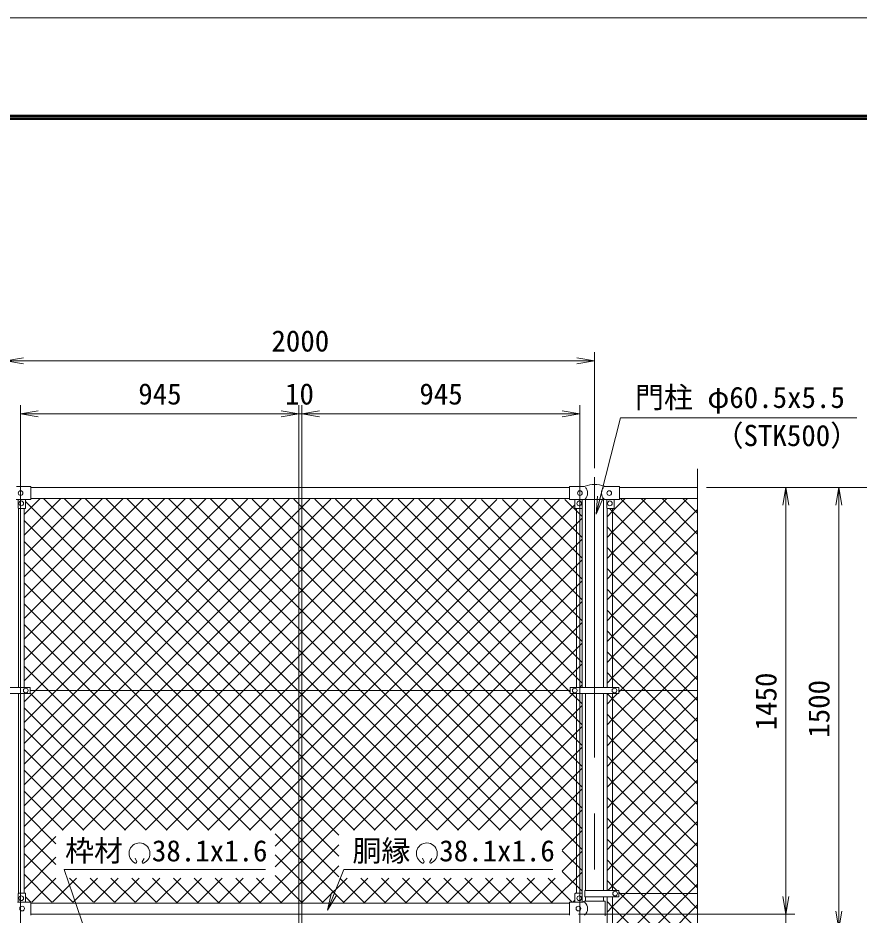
# Model space of a CAD drawing. Units: millimetres, scale not verified. Extents: x -6300 to 6300, y -4455 to 4455.
# Drawn here: x 1150 to 4008, y 1407 to 4455 of the extents above; entities that cross this region are included whole.
import ezdxf
from ezdxf.enums import TextEntityAlignment as Align

# ---------------------------------------------------------------- set-up
doc = ezdxf.new("R2010")
doc.units = ezdxf.units.MM
doc.header["$LTSCALE"] = 30
doc.linetypes.add('USER1', pattern=[50.8, 31.75, -6.35, 6.35, -6.35])
for name, color, linetype, lineweight in [('0-1_D-BMK', 2, 'USER1', 13), ('0-2_D-STR1', 1, 'Continuous', 18), ('0-3_D-STR3', 3, 'Continuous', 13), ('0-7_D-STR-DIM', 7, 'Continuous', 9), ('0-8_0', 7, 'Continuous', 9), ('0-9_D-STR-TXT', 7, 'Continuous', 9), ('0-A_D-STR2', 7, 'Continuous', 9), ('0-B_D-TTL', 7, 'Continuous', 9)]:
    doc.layers.add(name, color=color, linetype=linetype, lineweight=lineweight)
doc.styles.add('ＭＳ ゴシック', font='')
doc.styles.get('ＭＳ ゴシック').set_extended_font_data('MS Gothic')

# ---------------------------------------------------------------- blocks, each defined once
blk = doc.blocks.new('_Open')
at = {"layer": '0-8_0'}
blk.add_line((-30, 5), (0, 0), dxfattribs=at)
blk.add_lwpolyline([(-30, -5), (0, 0), (-30, 0)], dxfattribs=at)

msp = doc.modelspace()

# ---------------------------------------------------------------- linework, layer by layer
at = {"layer": '0-1_D-BMK'}
msp.add_line((3108.84, 2894.97), (3108.84, -1050.85), dxfattribs=at)
at = {"layer": '0-2_D-STR1'}
for p, q in [((1193.84, 2859.73), (3023.84, 2859.73)), ((3193.84, 2859.73), (3458.84, 2859.73)), ((1193.84, 2821.63), (3023.84, 2821.63)), ((3078.59, 2818.23), (3078.59, 2180.03)), ((3139.09, 2818.23), (3139.09, 2180.03)), ((3193.84, 2821.73), (3458.84, 2821.73)), ((3078.59, 2159.43), (3078.59, 1490.03)), ((3139.09, 2159.43), (3139.09, 1490.03)), ((3078.59, 1469.43), (3078.59, 1453.83)), ((3139.09, 1469.43), (3139.09, 1453.83)), ((3023.84, 1447.73), (1193.84, 1447.73)), ((3023.84, 1409.73), (1193.84, 1409.73))]:
    msp.add_line(p, q, dxfattribs=at)
at = {"layer": '0-3_D-STR3'}
for p, q in [((1144.62, 2862.73), (1193.84, 2862.73)), ((1193.84, 2818.73), (1193.84, 2862.73)), ((3023.84, 2818.73), (3023.84, 2862.73)), ((3073.06, 2862.73), (3023.84, 2862.73)), ((3193.84, 2862.73), (3144.62, 2862.73)), ((3193.84, 2818.73), (3193.84, 2862.73)), ((1143.64, 2818.73), (1193.84, 2818.73)), ((1150.84, 2818.73), (1150.84, 2789.73)), ((1175.84, 2818.73), (1175.84, 2789.73)), ((3074.04, 2818.73), (3023.84, 2818.73)), ((3041.84, 2818.73), (3041.84, 2789.73)), ((3066.84, 2818.73), (3066.84, 2789.73)), ((3075.04, 2818.23), (3074.04, 2818.73)), ((3142.64, 2818.23), (3075.04, 2818.23)), ((3142.64, 2818.23), (3143.64, 2818.73)), ((3193.84, 2818.73), (3143.64, 2818.73)), ((3150.84, 2818.73), (3150.84, 2789.73)), ((3175.84, 2818.73), (3175.84, 2789.73)), ((1151.34, 2180.03), (1151.34, 2788.86)), ((1151.84, 2788.73), (1174.84, 2788.73)), ((1170.34, 2180.03), (1170.34, 2788.73)), ((3065.84, 2788.73), (3042.84, 2788.73)), ((3047.34, 2180.03), (3047.34, 2788.73)), ((3066.34, 2180.03), (3066.34, 2788.86)), ((3151.34, 2788.86), (3151.34, 2180.03)), ((3151.84, 2788.73), (3174.84, 2788.73)), ((3170.34, 2788.73), (3170.34, 2180.03)), ((1026.34, 2180.03), (1191.34, 2180.03)), ((3026.34, 2169.73), (1190.84, 2169.73)), ((1191.34, 2180.03), (1191.34, 2159.43)), ((3026.34, 2180.03), (3191.34, 2180.03)), ((3026.34, 2180.03), (3026.34, 2159.43)), ((3191.34, 2180.03), (3191.34, 2159.43)), ((3458.84, 2169.73), (3191.34, 2169.73)), ((1026.34, 2159.43), (1191.34, 2159.43)), ((1151.34, 1480.15), (1151.34, 2159.43)), ((1170.34, 1480.83), (1170.34, 2159.43)), ((3026.34, 2159.43), (3191.34, 2159.43)), ((3047.34, 1480.83), (3047.34, 2159.43)), ((3066.34, 1480.15), (3066.34, 2159.43)), ((3151.34, 2159.43), (3151.34, 1490.03)), ((3170.34, 2159.43), (3170.34, 1490.03)), ((1150.84, 1478.83), (1150.84, 1450.83)), ((1152.84, 1480.83), (1173.84, 1480.83)), ((1175.84, 1478.83), (1175.84, 1450.83)), ((3041.84, 1478.83), (3041.84, 1450.83)), ((3064.84, 1480.83), (3043.84, 1480.83)), ((3066.84, 1478.83), (3066.84, 1450.83)), ((3076.04, 1490.23), (3076.04, 1469.23)), ((3076.04, 1490.23), (3190.84, 1490.23)), ((3076.04, 1469.23), (3190.84, 1469.23)), ((3151.34, 1469.43), (3151.34, 800.23)), ((3170.34, 1469.43), (3170.34, 800.23)), ((3190.84, 1490.23), (3190.84, 1469.23)), ((3458.84, 1479.73), (3191.34, 1479.73)), ((1148.64, 1450.83), (1193.84, 1450.83)), ((1193.84, 1406.83), (1193.84, 1450.83)), ((3069.04, 1450.83), (3023.84, 1450.83)), ((3023.84, 1406.83), (3023.84, 1450.83)), ((3069.04, 1450.83), (3075.04, 1453.83)), ((3144.94, 1453.83), (3075.04, 1453.83)), ((3144.94, 1453.83), (3144.94, 1403.83))]:
    msp.add_line(p, q, dxfattribs=at)
for centre in [(1158.84, 2840.73), (3058.84, 2840.73), (3158.84, 2840.73), (1160.84, 2805.73), (3056.84, 2805.73), (3160.84, 2805.73), (1176.34, 2169.73), (3041.34, 2169.73), (3176.34, 2169.73), (1160.84, 1463.83), (3056.84, 1463.83), (3178.84, 1479.73), (1163.84, 1428.83), (3053.84, 1428.83)]:
    msp.add_circle(centre, 8, dxfattribs=at)
for centre, radius, start, end in [((3108.84, 2787.27), 82.82, 67.15338, 112.84662), ((3073.06, 2870.73), 8, 270, 296.9114), ((3056.46, 2840.73), 28.8, 314.1684, 41.01552), ((3161.23, 2840.73), 28.8, 138.98448, 225.8316), ((3144.62, 2870.73), 8, 243.0886, 270), ((1151.84, 2789.73), 1, 180, 270), ((1174.84, 2789.73), 1, 270, 0), ((3042.84, 2789.73), 1, 180, 270), ((3065.84, 2789.73), 1, 270, 0), ((3151.84, 2789.73), 1, 180, 270), ((3174.84, 2789.73), 1, 270, 0), ((1152.84, 1478.83), 2, 90, 180), ((1173.84, 1478.83), 2, 0, 90), ((3043.84, 1478.83), 2, 90, 180), ((3064.84, 1478.83), 2, 0, 90), ((3056.46, 1428.83), 28.8, 310.19176, 49.80824)]:
    msp.add_arc(centre, radius, start, end, dxfattribs=at)
at = {"layer": '0-7_D-STR-DIM'}
for p, q in [((3108.84, 2924.97), (3108.84, 3319.73)), ((1168.84, 3289.73), (3048.84, 3289.73)), ((1158.84, 1326.73), (1158.84, 3139.73)), ((2103.84, 1326.73), (2103.84, 3139.73)), ((2103.84, 1326.73), (2103.84, 3139.73)), ((2113.84, 1326.73), (2113.84, 3139.73)), ((2113.84, 1326.73), (2113.84, 3139.73)), ((3058.84, 1326.73), (3058.84, 3139.73)), ((2043.84, 3109.73), (1218.84, 3109.73)), ((2043.84, 3109.73), (1983.84, 3109.73)), ((2103.84, 3109.73), (2113.84, 3109.73)), ((2173.84, 3109.73), (2998.84, 3109.73)), ((2173.84, 3109.73), (2233.84, 3109.73)), ((3458.84, 1160.38), (3458.84, 2922.73)), ((3488.84, 2859.73), (4148.84, 2859.73)), ((3488.84, 2859.73), (4328.84, 2859.73)), ((3488.84, 2859.73), (3968.84, 2859.73)), ((3488.84, 2859.73), (3788.84, 2859.73)), ((3758.84, 2799.73), (3758.84, 1469.73)), ((3938.84, 2799.73), (3938.84, 1419.73)), ((3758.84, 1469.73), (3758.84, 1529.73)), ((3053.84, 1409.73), (3788.84, 1409.73)), ((3053.84, 1409.73), (3788.84, 1409.73)), ((3758.84, 1409.73), (3758.84, 1359.73))]:
    msp.add_line(p, q, dxfattribs=at)
at = {"layer": '0-9_D-STR-TXT'}
for p, q in [((1553.27, 1587.76), (1547.53, 1600.07)), ((1572.15, 1587.74), (1578.94, 1599.5)), ((2529.5, 1587.73), (2523.76, 1600.03)), ((2548.71, 1587.68), (2555.5, 1599.44))]:
    msp.add_line(p, q, dxfattribs=at)
for points in [[(4000.45, 3096.82), (3196.58, 3096.82), (3114.46, 2771.14)], [(1990.59, 1561.82), (1306.28, 1561.82), (1380.88, 1346.99)], [(2966.83, 1561.82), (2257.52, 1561.82), (2202.37, 1425.66)]]:
    msp.add_lwpolyline(points, dxfattribs=at)
for centre, radius, start, end in [((1562.71, 1616.08), 35.62, 292.92895, 245.65759), ((2538.95, 1616.08), 35.62, 292.92895, 245.65759), ((1549.59, 1587.07), 3.75, 245.55066, 10.6575), ((1575.84, 1587.05), 3.75, 169.34241, 276.63708), ((2525.82, 1587.03), 3.75, 245.55066, 10.6575), ((2552.39, 1586.99), 3.75, 169.34241, 276.63708)]:
    msp.add_arc(centre, radius, start, end, dxfattribs=at)
at = {"layer": '0-A_D-STR2'}
for p, q in [((1170.34, 2768.03), (1223.89, 2821.58)), ((1170.34, 2697.32), (1294.49, 2821.47)), ((1170.34, 2626.61), (1365.09, 2821.35)), ((1170.34, 2555.9), (1435.68, 2821.24)), ((1170.34, 2485.19), (1506.28, 2821.13)), ((1170.34, 2414.48), (1576.88, 2821.02)), ((1170.34, 2343.77), (1647.48, 2820.91)), ((1170.34, 2273.06), (1718.08, 2820.8)), ((1170.34, 2202.35), (1788.68, 2820.68)), ((1170.34, 2131.64), (1859.28, 2820.57)), ((1170.34, 2060.93), (1929.88, 2820.46)), ((1170.34, 1990.22), (2000.47, 2820.35)), ((1170.34, 1919.51), (2071.07, 2820.24)), ((1170.34, 1848.79), (2141.67, 2820.12)), ((1170.34, 1778.08), (2212.27, 2820.01)), ((1170.34, 1707.37), (2282.87, 2819.9)), ((1170.34, 1636.66), (2353.47, 2819.79)), ((2292.88, 1695.47), (1175.84, 2812.51)), ((2363.59, 1695.47), (1237.51, 2821.56)), ((1299.86, 1695.47), (2424.07, 2819.68)), ((2434.3, 1695.47), (1308.33, 2821.44)), ((1370.58, 1695.47), (2494.67, 2819.56)), ((2505.01, 1695.47), (1379.15, 2821.33)), ((1441.29, 1695.47), (2565.26, 2819.45)), ((2575.72, 1695.47), (1449.98, 2821.22)), ((1512, 1695.47), (2635.86, 2819.34)), ((2646.43, 1695.47), (1520.8, 2821.11)), ((1582.71, 1695.47), (2706.46, 2819.23)), ((2717.14, 1695.47), (1591.62, 2821)), ((1653.42, 1695.47), (2777.06, 2819.12)), ((2787.86, 1695.47), (1662.45, 2820.88)), ((1724.13, 1695.47), (2847.66, 2819.01)), ((2858.57, 1695.47), (1733.27, 2820.77)), ((1794.84, 1695.47), (2918.26, 2818.89)), ((2929.28, 1695.47), (1804.09, 2820.66)), ((1865.55, 1695.47), (2988.86, 2818.78)), ((3066.34, 1629.12), (1874.91, 2820.55)), ((3066.34, 1699.83), (1945.74, 2820.43)), ((3066.34, 1770.54), (2016.56, 2820.32)), ((3066.34, 1841.25), (2087.38, 2820.21)), ((3066.34, 1911.96), (2158.21, 2820.1)), ((3066.34, 1982.67), (2229.03, 2819.99)), ((3066.34, 2053.38), (2299.85, 2819.87)), ((3026.34, 2164.09), (2370.68, 2819.76)), ((3066.34, 2194.8), (2441.5, 2819.65)), ((3066.34, 2265.52), (2512.32, 2819.54)), ((3066.34, 2336.23), (2583.14, 2819.42)), ((3066.34, 2406.94), (2653.97, 2819.31)), ((3066.34, 2477.65), (2724.79, 2819.2)), ((3066.34, 2548.36), (2795.61, 2819.09)), ((3066.34, 2619.07), (2866.44, 2818.98)), ((3066.34, 2689.78), (2937.26, 2818.86)), ((3066.34, 2760.49), (3008.08, 2818.75)), ((3170.34, 2779.18), (3212.89, 2821.73)), ((3170.34, 2708.47), (3283.6, 2821.73)), ((3170.34, 2637.76), (3354.31, 2821.73)), ((3170.34, 2567.05), (3425.02, 2821.73)), ((3458.84, 2559.84), (3196.95, 2821.73)), ((3458.84, 2630.55), (3267.66, 2821.73)), ((3458.84, 2701.26), (3338.37, 2821.73)), ((3458.84, 2771.97), (3409.08, 2821.73)), ((1936.26, 1695.47), (3041.84, 2801.06)), ((3151.34, 2760.18), (3170.34, 2779.18)), ((3170.34, 2496.34), (3458.84, 2784.84)), ((2239.57, 1678.07), (1170.34, 2747.3)), ((2006.97, 1695.47), (3066.34, 2754.85)), ((3170.34, 2706.91), (3151.34, 2725.91)), ((3170.34, 2425.63), (3458.84, 2714.13)), ((2023.12, 1640.91), (3066.34, 2684.13)), ((3151.34, 2689.47), (3170.34, 2708.47)), ((3458.84, 2418.41), (3170.34, 2706.91)), ((2239.57, 1607.36), (1170.34, 2676.59)), ((3170.34, 2636.2), (3151.34, 2655.2)), ((3151.34, 2618.76), (3170.34, 2637.76)), ((3170.34, 2354.91), (3458.84, 2643.41)), ((3458.84, 2347.7), (3170.34, 2636.2)), ((2239.57, 1536.65), (1170.34, 2605.88)), ((2023.12, 1570.2), (3066.34, 2613.42)), ((3170.34, 2565.49), (3151.34, 2584.49)), ((3151.34, 2548.05), (3170.34, 2567.05)), ((3170.34, 2284.2), (3458.84, 2572.7)), ((3458.84, 2276.99), (3170.34, 2565.49)), ((2010.04, 1695.47), (1170.34, 2535.17)), ((1973.14, 1449.51), (3066.34, 2542.71)), ((3170.34, 2494.78), (3151.34, 2513.78)), ((3170.34, 2213.49), (3458.84, 2501.99)), ((2289.81, 1695.47), (3066.34, 2472)), ((3151.34, 2477.34), (3170.34, 2496.34)), ((3458.84, 2206.28), (3170.34, 2494.78)), ((1939.33, 1695.47), (1170.34, 2464.46)), ((3170.34, 2424.07), (3151.34, 2443.07)), ((3151.34, 2406.63), (3170.34, 2425.63)), ((3424.69, 2169.73), (3170.34, 2424.07)), ((1868.62, 1695.47), (1170.34, 2393.75)), ((2360.52, 1695.47), (3066.34, 2401.29)), ((3170.34, 2353.36), (3151.34, 2372.36)), ((3151.34, 2335.91), (3170.34, 2354.91)), ((3353.98, 2169.73), (3170.34, 2353.36)), ((3268, 2169.73), (3458.84, 2360.57)), ((1797.91, 1695.47), (1170.34, 2323.04)), ((2431.24, 1695.47), (3066.34, 2330.58)), ((3170.34, 2282.65), (3151.34, 2301.65)), ((3338.71, 2169.73), (3458.84, 2289.86)), ((2501.95, 1695.47), (3066.34, 2259.87)), ((3151.34, 2265.2), (3170.34, 2284.2)), ((3283.27, 2169.73), (3170.34, 2282.65)), ((1727.2, 1695.47), (1170.34, 2252.33)), ((3170.34, 2211.94), (3151.34, 2230.94)), ((3151.34, 2194.49), (3170.34, 2213.49)), ((3212.56, 2169.73), (3170.34, 2211.94)), ((3409.42, 2169.73), (3458.84, 2219.15)), ((1171.93, 2180.03), (1170.34, 2181.62)), ((3057.21, 2180.03), (3066.34, 2189.16)), ((3170.34, 2072.07), (3268, 2169.73)), ((3170.34, 2001.36), (3338.71, 2169.73)), ((3170.34, 1930.65), (3409.42, 2169.73)), ((3458.84, 1923.44), (3212.56, 2169.73)), ((3458.84, 1994.15), (3283.27, 2169.73)), ((3458.84, 2064.86), (3353.98, 2169.73)), ((3458.84, 2135.57), (3424.69, 2169.73)), ((1656.48, 1695.47), (1191.34, 2160.62)), ((2572.66, 1695.47), (3036.61, 2159.43)), ((3066.34, 2124.09), (3031.01, 2159.43)), ((3170.34, 1859.94), (3458.84, 2148.44)), ((1585.77, 1695.47), (1170.34, 2110.91)), ((2643.37, 1695.47), (3066.34, 2118.45)), ((3170.34, 2070.52), (3151.34, 2089.52)), ((3170.34, 1789.23), (3458.84, 2077.73)), ((2714.08, 1695.47), (3066.34, 2047.74)), ((3151.34, 2053.07), (3170.34, 2072.07)), ((3458.84, 1782.02), (3170.34, 2070.52)), ((1515.06, 1695.47), (1170.34, 2040.2)), ((3170.34, 1999.81), (3151.34, 2018.81)), ((3151.34, 1982.36), (3170.34, 2001.36)), ((3170.34, 1718.52), (3458.84, 2007.02)), ((3458.84, 1711.31), (3170.34, 1999.81)), ((1444.35, 1695.47), (1170.34, 1969.48)), ((2784.79, 1695.47), (3066.34, 1977.03)), ((3170.34, 1929.1), (3151.34, 1948.1)), ((3151.34, 1911.65), (3170.34, 1930.65)), ((3170.34, 1647.81), (3458.84, 1936.31)), ((3458.84, 1640.6), (3170.34, 1929.1)), ((1373.64, 1695.47), (1170.34, 1898.77)), ((2855.5, 1695.47), (3066.34, 1906.32)), ((3170.34, 1858.39), (3151.34, 1877.39)), ((3151.34, 1840.94), (3170.34, 1859.94)), ((3170.34, 1577.1), (3458.84, 1865.6)), ((2926.21, 1695.47), (3066.34, 1835.61)), ((3458.84, 1569.89), (3170.34, 1858.39)), ((1302.93, 1695.47), (1170.34, 1828.06)), ((3170.34, 1787.68), (3151.34, 1806.68)), ((3151.34, 1770.23), (3170.34, 1789.23)), ((3458.84, 1499.18), (3170.34, 1787.68)), ((1278.33, 1649.36), (1170.34, 1757.35)), ((2996.92, 1695.47), (3066.34, 1764.9)), ((3170.34, 1716.97), (3151.34, 1735.97)), ((3151.34, 1699.52), (3170.34, 1718.52)), ((3407.58, 1479.73), (3170.34, 1716.97)), ((3214.39, 1479.73), (3458.84, 1724.18)), ((1278.33, 1578.65), (1170.34, 1686.64)), ((2256.49, 1449.03), (2023.12, 1682.39)), ((2999.36, 1627.2), (3066.34, 1694.19)), ((1170.34, 1565.95), (1278.33, 1673.94)), ((3170.34, 1646.25), (3151.34, 1665.25)), ((3151.34, 1628.81), (3170.34, 1647.81)), ((3336.87, 1479.73), (3170.34, 1646.25)), ((3285.1, 1479.73), (3458.84, 1653.46)), ((1335.69, 1450.59), (1170.34, 1615.93)), ((2043.73, 1449.39), (2239.57, 1645.23)), ((3066.34, 1558.41), (2999.36, 1625.39)), ((2999.36, 1556.49), (3066.34, 1623.47)), ((1170.34, 1495.24), (1278.33, 1603.23)), ((2185.66, 1449.15), (2023.12, 1611.68)), ((3170.34, 1575.54), (3151.34, 1594.54)), ((2114.32, 1449.27), (2239.57, 1574.52)), ((3066.34, 1487.7), (2999.36, 1554.68)), ((3151.34, 1558.1), (3170.34, 1577.1)), ((3266.16, 1479.73), (3170.34, 1575.54)), ((3355.81, 1479.73), (3458.84, 1582.75)), ((1264.86, 1450.71), (1170.34, 1545.22)), ((1196.63, 1450.82), (1278.4, 1532.58)), ((1267.22, 1450.7), (1349.11, 1532.58)), ((1406.52, 1450.47), (1324.4, 1532.58)), ((1337.82, 1450.58), (1419.82, 1532.58)), ((1477.35, 1450.35), (1395.11, 1532.58)), ((1408.41, 1450.46), (1490.53, 1532.58)), ((1548.18, 1450.23), (1465.82, 1532.58)), ((1479, 1450.34), (1561.24, 1532.58)), ((1619.01, 1450.11), (1536.53, 1532.58)), ((1549.59, 1450.22), (1631.95, 1532.58)), ((1689.84, 1449.99), (1607.24, 1532.58)), ((1620.18, 1450.1), (1702.66, 1532.58)), ((1760.67, 1449.87), (1677.95, 1532.58)), ((1690.77, 1449.98), (1773.37, 1532.58)), ((1831.5, 1449.75), (1748.66, 1532.58)), ((1761.36, 1449.86), (1844.08, 1532.58)), ((1902.33, 1449.63), (1819.37, 1532.58)), ((1831.95, 1449.75), (1914.79, 1532.58)), ((1973.16, 1449.51), (1890.09, 1532.58)), ((1902.54, 1449.63), (1985.5, 1532.58)), ((2043.99, 1449.39), (1960.8, 1532.58)), ((2114.82, 1449.27), (2023.12, 1540.97)), ((2184.91, 1449.15), (2268.35, 1532.58)), ((2327.32, 1448.91), (2243.64, 1532.58)), ((2255.5, 1449.03), (2339.06, 1532.58)), ((2398.15, 1448.79), (2314.35, 1532.58)), ((2326.09, 1448.91), (2409.77, 1532.58)), ((2468.98, 1448.67), (2385.06, 1532.58)), ((2396.68, 1448.79), (2480.48, 1532.58)), ((2539.81, 1448.55), (2455.77, 1532.58)), ((2467.27, 1448.67), (2551.19, 1532.58)), ((2610.64, 1448.43), (2526.48, 1532.58)), ((2537.86, 1448.55), (2621.9, 1532.58)), ((2681.47, 1448.31), (2597.19, 1532.58)), ((2608.46, 1448.43), (2692.61, 1532.58)), ((2752.3, 1448.19), (2667.9, 1532.58)), ((2679.05, 1448.31), (2763.32, 1532.58)), ((2823.13, 1448.07), (2738.61, 1532.58)), ((2749.64, 1448.19), (2834.03, 1532.58)), ((2893.96, 1447.95), (2809.32, 1532.58)), ((2820.23, 1448.07), (2904.74, 1532.58)), ((2964.79, 1447.83), (2880.03, 1532.58)), ((2890.82, 1447.95), (2975.45, 1532.58)), ((3032.5, 1450.83), (2950.75, 1532.58)), ((2961.41, 1447.83), (3066.34, 1552.76)), ((3426.52, 1479.73), (3458.84, 1512.04)), ((1194.03, 1450.83), (1175.84, 1469.01)), ((3065.12, 1480.83), (3066.34, 1482.05)), ((3170.34, 1435.68), (3214.39, 1479.73)), ((3170.34, 1364.96), (3285.1, 1479.73)), ((3170.34, 1294.25), (3355.81, 1479.73)), ((3170.34, 1223.54), (3426.52, 1479.73)), ((3458.84, 1287.04), (3266.16, 1479.73)), ((3458.84, 1357.75), (3336.87, 1479.73)), ((3458.84, 1428.47), (3407.58, 1479.73)), ((3035.12, 1450.83), (3041.84, 1457.55)), ((3151.34, 1416.68), (3170.34, 1435.68)), ((3170.34, 1152.83), (3458.84, 1441.33))]:
    msp.add_line(p, q, dxfattribs=at)
for points in [[(3458.84, 2489.13), (3170.34, 2777.63), (3159.24, 2788.73)], [(3191.34, 2163.78), (3197.29, 2169.73), (3458.84, 2431.28)], [(3151.34, 2123.78), (3170.34, 2142.78), (3186.99, 2159.43)], [(3458.84, 1852.73), (3170.34, 2141.23), (3152.15, 2159.43)], [(3154.18, 1490.23), (3170.34, 1506.39), (3458.84, 1794.89)], [(3184.95, 1490.23), (3170.34, 1504.83), (3151.34, 1523.83)], [(3458.84, 1216.33), (3195.45, 1479.73), (3190.84, 1484.33)], [(3466.83, 1137.63), (3170.34, 1434.12), (3151.34, 1453.12)]]:
    msp.add_lwpolyline(points, dxfattribs=at)
at = {"layer": '0-B_D-TTL', "color": 2, "lineweight": 18}
msp.add_lwpolyline([(-6300, 4455), (6300, 4455), (6300, -4455), (-6300, -4455)], close=True, dxfattribs=at)
at = {"layer": '0-B_D-TTL'}
for points in [[(-5895, 4125), (5895, 4125), (5895, -4125), (-5895, -4125)], [(-5891.25, 4121.25), (5891.25, 4121.25), (5891.25, -4121.25), (-5891.25, -4121.25)], [(-5887.5, 4117.5), (5887.5, 4117.5), (5887.5, -4117.5), (-5887.5, -4117.5)], [(-5883.75, 4113.75), (5883.75, 4113.75), (5883.75, -4113.75), (-5883.75, -4113.75)], [(-5880, 4110), (5880, 4110), (5880, -4110), (-5880, -4110)]]:
    msp.add_lwpolyline(points, close=True, dxfattribs=at)

# ---------------------------------------------------------------- block references
at = {"layer": '0-7_D-STR-DIM', "xscale": 2, "yscale": 2}
for p, rotation in [((1108.84, 3289.73), 180), ((1158.84, 3109.73), 180), ((2113.84, 3109.73), 180), ((2113.84, 3109.73), 180), ((3758.84, 2859.73), 90), ((3938.84, 2859.73), 90), ((3758.84, 1409.73), 270), ((3758.84, 1409.73), 270), ((3938.84, 1359.73), 270)]:
    msp.add_blockref('_Open', p, dxfattribs=dict(at, rotation=rotation))
for p in [(3108.84, 3289.73), (2103.84, 3109.73), (2103.84, 3109.73), (3058.84, 3109.73)]:
    msp.add_blockref('_Open', p, dxfattribs=at)
at = {"layer": '0-9_D-STR-TXT', "xscale": 2, "yscale": 2}
for p, rotation in [((3113.97, 2769.2), 255.84756), ((2201.62, 1423.8), 247.95123)]:
    msp.add_blockref('_Open', p, dxfattribs=dict(at, rotation=rotation))

# ---------------------------------------------------------------- texts
at = {"layer": '0-7_D-STR-DIM', "style": 'ＭＳ ゴシック'}
for s, p in [('2000', (2010.97, 3299.85)), ('945', (1558.63, 3119.85)), ('10', (2057.24, 3119.85)), ('945', (2513.63, 3119.85))]:
    msp.add_text(s, height=72.14, dxfattribs=at).set_placement(p, align=Align.BOTTOM_LEFT)
for s, p in [('1450', (3748.72, 2034.38)), ('1500', (3928.72, 2009.38))]:
    msp.add_text(s, height=72.14, rotation=90, dxfattribs=at).set_placement(p, align=Align.BOTTOM_LEFT)
at = {"layer": '0-9_D-STR-TXT', "style": 'ＭＳ ゴシック'}
for s, p in [('門柱 φ60.5x5.5', (3246.23, 3108.08)), ('（STK500）', (3516.62, 2978.58)), ('枠材  38.1x1.6', (1309.95, 1567.6)), ('胴縁  38.1x1.6', (2286.19, 1567.6))]:
    msp.add_text(s, height=72.14, dxfattribs=at).set_placement(p, align=Align.BOTTOM_LEFT)

doc.saveas('drawing.dxf')
